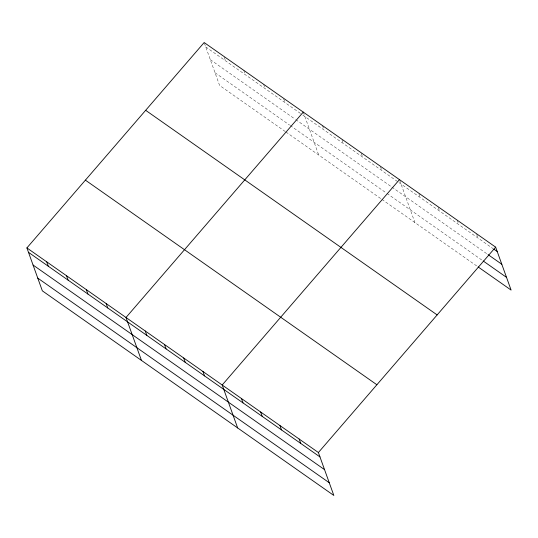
<?xml version="1.0" encoding="UTF-8"?>
<svg xmlns="http://www.w3.org/2000/svg" width="538" height="538" viewBox="0 0 538 538"><rect width="100%" height="100%" fill="white"/><g stroke="black" fill="none" stroke-linecap="round" stroke-linejoin="round"><path stroke-width="0.4" stroke-dasharray="2.69 2.02" d="M205.738 46.927L302.107 114.581M302.793 115.058L398.288 182.093M398.974 182.57L493.104 248.65M210.318 59.651L295.066 119.14M295.752 119.618L391.187 186.612M391.872 187.089L487.374 254.131M215.032 72.751L289.531 125.045M290.217 125.529L386.284 192.96M386.97 193.445L482.472 260.486M285.227 131.528L219.612 85.468L204.42 43.269M285.913 132.005L381.24 198.925M381.926 199.41L477.435 266.451M476.668 234.373L477.986 238.038M457.165 220.136L458.746 224.534M438.194 207.365L439.512 211.03M418.954 193.862L420.272 197.527M399.714 180.358L414.912 222.557M380.48 166.854L381.798 170.512M361.24 153.35L362.558 157.009M342 139.846L343.318 143.505M322.497 125.61L324.084 130.001M303.264 112.106L318.718 155.038M283.701 98.925L285.019 102.583M263.62 84.278L265.2 88.669M243.795 70.364L245.382 74.755M224.238 57.183L225.556 60.841"/><path stroke-width="0.81" d="M26.9 247.917L318.388 452.532L333.842 495.464L42.354 290.856L26.9 247.917L204.158 42.536L495.646 247.144L511.1 290.083L478.121 266.929M303.264 112.106L126.006 317.487L141.46 360.42M399.452 179.625L222.194 385.006L237.655 427.945M318.388 452.532L495.646 247.144M493.79 249.128L497.226 251.542M488.06 254.615L501.806 264.259M483.158 260.964L506.52 277.366M145.663 110.31L437.145 314.925M85.394 180.143L376.882 384.751M28.48 252.315L319.969 456.923M33.06 265.032L324.548 469.64M37.781 278.133L329.263 482.747M299.148 439.028L300.729 443.42M279.908 425.524L281.495 429.916M260.674 412.021L262.255 416.412M241.434 398.51L243.015 402.908M202.96 371.502L204.541 375.901M183.72 357.999L185.301 362.397M164.48 344.495L166.067 348.893M145.247 330.991L146.827 335.389M106.188 303.573L107.768 307.965M86.362 289.659L87.943 294.057M66.544 275.745L68.124 280.143M46.719 261.831L48.306 266.229"/></g></svg>
